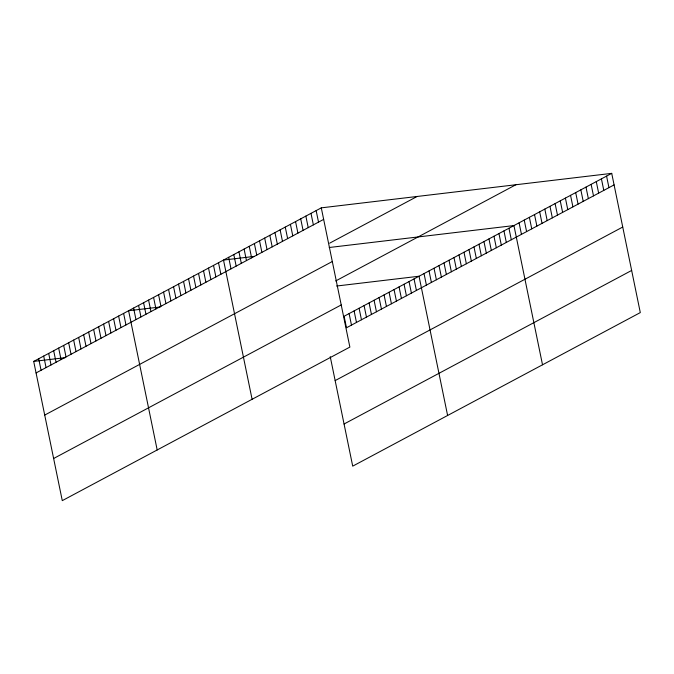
<?xml version="1.0" encoding="UTF-8"?>
<svg xmlns="http://www.w3.org/2000/svg" width="674" height="674" viewBox="0 0 674 674"><rect width="100%" height="100%" fill="white"/><g stroke="black" fill="none" stroke-linecap="round" stroke-linejoin="round"><path stroke-width="1.01" d="M321.287 207.853L349.873 347.085L62.278 500.639L33.7 361.407L321.287 207.853L611.722 173.361L640.3 312.593L352.713 466.147L330.235 356.647M36.067 372.941L323.655 219.387M329.645 243.179L417.13 196.471M44.72 415.083L332.307 261.529M335.677 280.957L515.88 184.743M53.634 458.497L341.221 304.943M611.722 173.361L344.111 316.249L346.478 327.783L614.09 184.895M335.147 380.591L622.734 227.037M344.06 424.005L631.648 270.451M254.182 256.415L223.507 260.063L252.093 399.294M329.224 247.501L513.942 225.571L542.519 364.803M160.235 306.982L128.608 310.731L157.185 449.971M336.612 286.029L419.034 276.239L447.612 415.479M33.7 361.407L65.327 357.65M606.575 176.108L608.942 187.642M601.427 178.854L603.794 190.388M596.279 181.601L598.647 193.143M591.132 184.347L593.499 195.89M585.984 187.102L588.36 198.636M580.845 189.849L583.212 201.383M575.697 192.596L578.065 204.129M570.549 195.342L572.917 206.876M565.402 198.089L567.769 209.631M560.254 200.835L562.621 212.377M555.106 203.582L557.474 215.124M549.967 206.337L552.335 217.871M544.819 209.083L547.187 220.617M539.672 211.83L542.039 223.364M534.524 214.576L536.892 226.11M529.376 217.323L531.744 228.865M524.229 220.069L526.596 231.612M519.081 222.824L521.457 234.358M508.946 228.233L511.313 239.776M503.95 230.904L506.317 242.438M498.954 233.566L501.321 245.109M493.958 236.237L496.325 247.771M488.962 238.899L491.329 250.442M483.966 241.57L486.333 253.104M478.97 244.241L481.346 255.775M473.982 246.903L476.349 258.445M468.986 249.574L471.353 261.108M463.99 252.236L466.357 263.778M458.994 254.907L461.361 266.441M453.998 257.569L456.365 269.111M449.002 260.24L451.369 271.774M444.006 262.911L446.373 274.444M439.01 265.573L441.386 277.107M434.022 268.244L436.39 279.777M429.026 270.906L431.394 282.448M424.03 273.577L426.398 285.11M414.038 278.91L416.406 290.443M409.042 281.572L411.41 293.114M404.046 284.243L406.414 295.776M399.05 286.913L401.426 298.447M394.063 289.576L396.43 301.109M389.067 292.246L391.434 303.78M384.07 294.909L386.438 306.451M379.074 297.579L381.442 309.113M374.078 300.242L376.446 311.784M369.082 302.912L371.45 314.446M364.086 305.575L366.454 317.117M359.09 308.245L361.466 319.779M354.103 310.916L356.47 322.45M349.107 313.579L351.474 325.121M316.148 210.6L318.516 222.134M311 213.346L313.368 224.88M305.853 216.093L308.22 227.635M300.705 218.839L303.073 230.382M295.557 221.594L297.925 233.128M290.41 224.341L292.777 235.875M285.262 227.087L287.638 238.621M280.123 229.834L282.49 241.368M274.975 232.581L277.343 244.123M269.827 235.327L272.195 246.869M264.68 238.082L267.047 249.616M259.532 240.829L261.9 252.362M254.384 243.575L256.752 255.109M249.245 246.322L251.613 257.856M244.098 249.068L246.465 260.602M238.95 251.815L241.317 263.357M233.802 254.561L236.17 266.104M228.654 257.316L231.022 268.85M218.511 262.725L220.887 274.267M213.523 265.396L215.891 276.93M208.527 268.058L210.895 279.6M203.531 270.729L205.899 282.263M198.535 273.4L200.903 284.933M193.539 276.062L195.907 287.596M188.543 278.733L190.911 290.267M183.547 281.395L185.914 292.937M178.551 284.066L180.927 295.6M173.563 286.728L175.931 298.27M168.567 289.399L170.935 300.933M163.571 292.061L165.939 303.603M158.575 294.732L160.943 306.266M153.579 297.403L155.947 308.936M148.583 300.065L150.951 311.599M143.587 302.736L145.955 314.269M138.591 305.398L140.967 316.94M133.604 308.069L135.971 319.602M123.612 313.402L125.979 324.935M118.616 316.064L120.983 327.606M113.62 318.735L115.987 330.268M108.624 321.405L110.991 332.939M103.627 324.068L105.995 335.61M98.631 326.738L100.999 338.272M93.644 329.401L96.011 340.943M88.648 332.071L91.015 343.605M83.652 334.734L86.019 346.276M78.656 337.404L81.023 348.938M73.66 340.075L76.027 351.609M68.664 342.737L71.031 354.271M63.668 345.408L66.035 356.942M58.672 348.07L61.039 359.613M53.684 350.741L56.052 362.275M48.688 353.403L51.056 364.946M43.692 356.074L46.059 367.608M38.696 358.737L41.063 370.279"/></g></svg>
